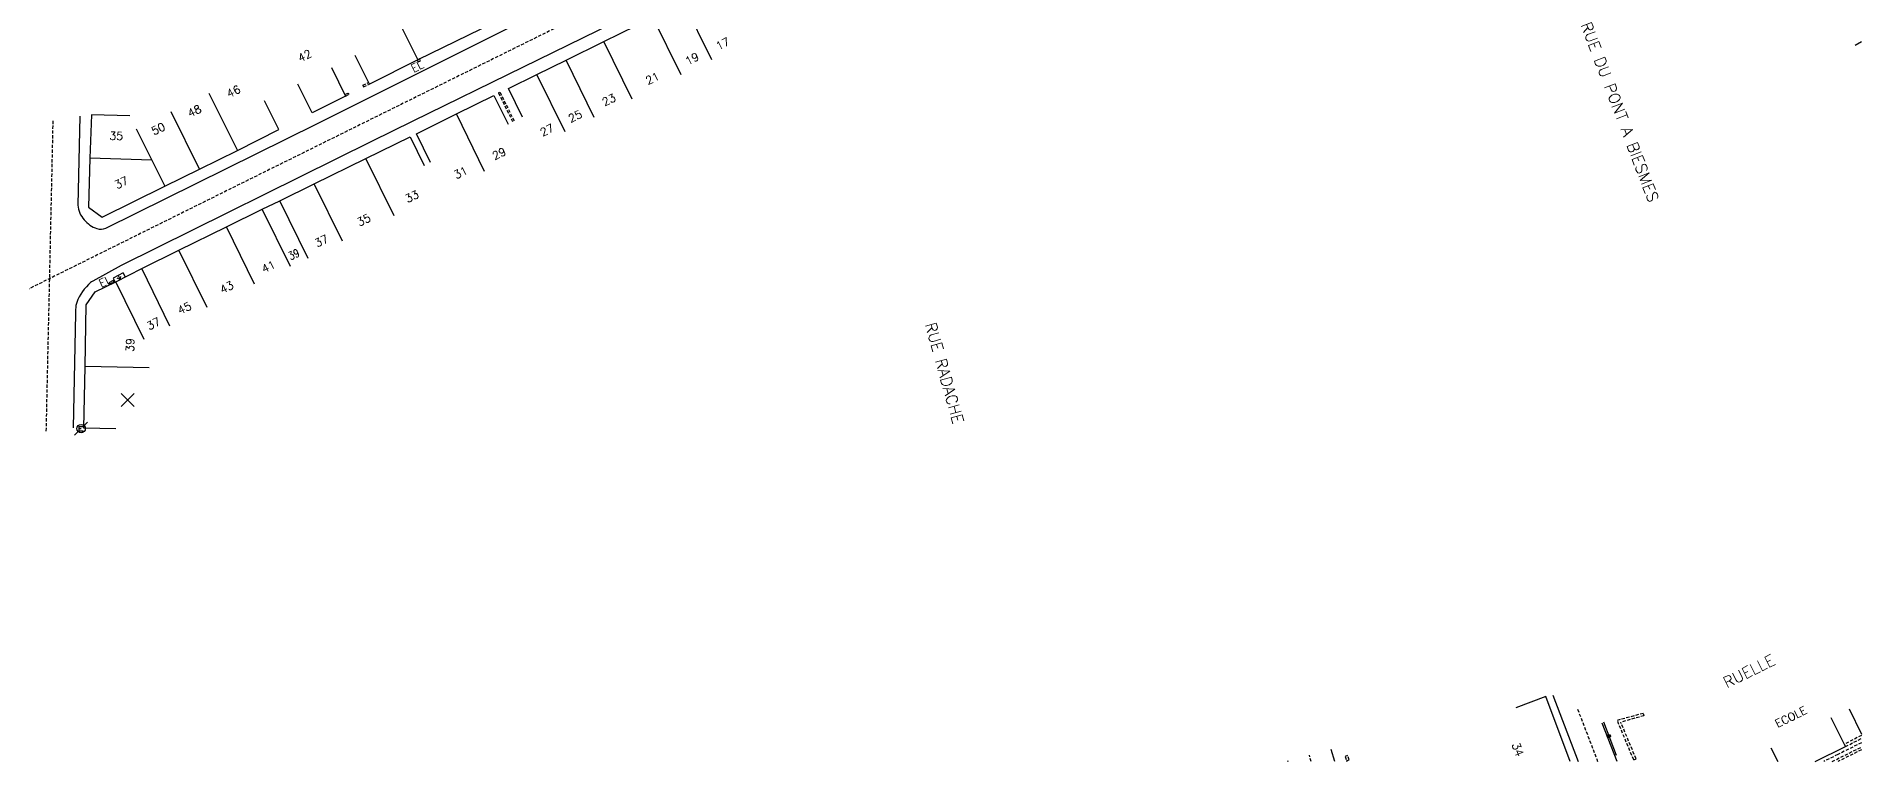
# Model space of a CAD drawing. Header units: millimetres. Extents: x 168000 to 169000, y 125999 to 127001.
# Drawn here: x 168714.9 to 169000, y 126000 to 126113.3 of the extents above; entities that cross this region are included whole.
import ezdxf
from ezdxf.enums import TextEntityAlignment as Align

# ---------------------------------------------------------------- set-up
doc = ezdxf.new("R2010")
doc.units = ezdxf.units.MM
doc.linetypes.add('DASHED', pattern=[0.75, 0.5, -0.25])
doc.layers.get('0').update_dxf_attribs({"linetype": 'CONTINUOUS'})
for name, color, linetype in [('W0001', 6, 'DASHED'), ('W0008', 7, 'CONTINUOUS'), ('W0100', 7, 'CONTINUOUS'), ('W0112', 1, 'DASHED'), ('W0322', 7, 'CONTINUOUS'), ('W0471', 7, 'CONTINUOUS'), ('W0984', 7, 'CONTINUOUS'), ('W0989', 7, 'CONTINUOUS'), ('W0991', 7, 'CONTINUOUS'), ('W1102', 7, 'CONTINUOUS')]:
    doc.layers.add(name, color=color, linetype=linetype)
doc.styles.get("Standard").update_dxf_attribs({"font": 'romans.shx', "width": 0.85})

# ---------------------------------------------------------------- blocks, each defined once
blk = doc.blocks.new('t991o')
at = {"color": 0, "linetype": 'Continuous'}
for p, q in [((-1, 1), (1, -1)), ((-1, -1), (1, 1))]:
    blk.add_line(p, q, dxfattribs=at)
blk = doc.blocks.new('T471')
for p, q in [((-0.333334, 0.333334), (-0.333334, -0.333334)), ((-0.333334, 0.333334), (0.333334, 0.333334)), ((-0.333334, 0), (0, 0)), ((0.500001, 0.500001), (1.000002, 1.000002)), ((-0.500001, -0.500001), (-1.000002, -1.000002)), ((-0.333334, -0.333334), (0.333334, -0.333334))]:
    blk.add_line(p, q)
blk.add_ellipse((0, 0), major_axis=(0.471405, 0.471405), ratio=1, start_param=5.4977871438, end_param=11.780972451)
blk = doc.blocks.new('t322o')
at = {"color": 0, "linetype": 'Continuous'}
for radius in [0.25, 0.15]:
    blk.add_circle((0, 0), radius, dxfattribs=at)

msp = doc.modelspace()

# ---------------------------------------------------------------- linework, layer by layer
at = {"layer": 'W0001', "flags": 128}
for points in [[(168812.53, 126122.85), (168743.4, 126088.62), (168706.33, 126070.21), (168660.47, 126047.46), (168615.25, 126025.06), (168577.28, 126006.23), (168580.21, 126000)], [(168716.43, 126051.66), (168716.96, 126075.49), (168717.51, 126100.31)]]:
    msp.add_lwpolyline(points, dxfattribs=at)
at = {"layer": 'W0001'}
for points in [[(168955.65, 126008.18), (168958.64, 126000.38), (168958.77, 126000)], [(169000, 126002.93), (168996.29, 126001.09), (168994.09, 126000)], [(168914.03, 126000), (168913.75, 126000.98)]]:
    msp.add_lwpolyline(points, dxfattribs=at)
at = {"layer": 'W0008', "flags": 128}
for points in [[(168721.65, 126100.88), (168721.36, 126086.97, 0.1814), (168722.37, 126084.67, 0.1473), (168724.34, 126083.32, 0.184), (168725.72, 126083.35), (168758.68, 126099.68), (168767.12, 126103.89), (168794.29, 126117.48), (168810.91, 126125.75)], [(168814.14, 126119.96), (168790.92, 126108.55), (168773.71, 126100.07), (168767.22, 126096.9), (168728.11, 126077.55), (168723.69, 126075.1, 0.0755), (168723.04, 126074.55, 0.1475), (168721.06, 126071.28, 0.0356), (168720.99, 126070.05), (168720.61, 126052.16)]]:
    msp.add_lwpolyline(points, format="xyb", dxfattribs=at)
at = {"layer": 'W0008'}
for points in [[(168951.79, 126010.38), (168955.76, 126000)], [(168961.81, 126000), (168959.51, 126005.98)], [(168910.32, 126000.17), (168910.36, 126000)], [(168917.7, 126000), (168917.17, 126001.87)]]:
    msp.add_lwpolyline(points, dxfattribs=at)
at = {"layer": 'W0100'}
for p, q in [((168728.44, 126076.37), (168726.88, 126075.54)), ((168726.88, 126075.54), (168727.18, 126074.91)), ((168727.98, 126075.32), (168727.51, 126075.53)), ((168727.66, 126075.95), (168727.98, 126075.32)), ((168727.98, 126075.32), (168728.09, 126075.83)), ((168728.44, 126076.37), (168728.77, 126075.72))]:
    msp.add_line(p, q, dxfattribs=at)
at = {"layer": 'W0100', "flags": 128}
for points in [[(168789.43, 126122.59), (168791.65, 126118.11), (168786.24, 126115.4), (168774.48, 126109.68), (168766.9, 126105.89), (168764.69, 126110.37)], [(168790.84, 126100.71), (168788.63, 126105.2), (168793.07, 126107.41), (168797.63, 126109.61), (168803.53, 126112.52), (168811.18, 126116.3), (168815.98, 126118.65), (168820.72, 126120.98), (168822.93, 126116.49)], [(168760.98, 126108.5), (168763.19, 126104.01), (168757.95, 126101.41), (168755.73, 126105.89)], [(168723.47, 126101.09), (168723.25, 126094.32), (168723.02, 126086.67), (168725.16, 126085.08), (168734.94, 126089.93), (168740.38, 126092.59), (168746.3, 126095.52), (168752.76, 126098.81), (168750.54, 126103.28)], [(168776.45, 126093.62), (168774.25, 126098.11), (168780.5, 126101.22), (168786.36, 126104.09), (168788.57, 126099.6)], [(168727.3, 126052), (168722.3, 126052.1), (168722.49, 126061.75), (168722.67, 126071.39), (168724.06, 126073.43), (168727.3, 126074.97), (168731.34, 126077.04), (168737.16, 126079.93), (168744.57, 126083.57), (168750.15, 126086.34), (168752.93, 126087.63), (168758.27, 126090.32), (168766.35, 126094.26), (168773.26, 126097.66), (168775.46, 126093.17)]]:
    msp.add_lwpolyline(points, dxfattribs=at)
for points in [[(168774.51, 126109.36), (168774.88, 126109.54), (168774.75, 126109.81), (168774.38, 126109.63)], [(168726.88, 126075.18), (168726.18, 126074.83), (168726.31, 126074.56), (168727.01, 126074.91)]]:
    msp.add_lwpolyline(points, close=True, dxfattribs=at)
at = {"layer": 'W0100'}
for points in [[(168954.48, 126000), (168950.67, 126010.14), (168945.99, 126008.38)], [(168998.06, 126008.24), (169000, 126004.3)], [(168992.76, 126000), (168997.49, 126002.34), (168995.27, 126006.82)], [(168985.85, 126002.16), (168986.92, 126000)]]:
    msp.add_lwpolyline(points, dxfattribs=at)
at = {"layer": 'W0112'}
for p, q in [((168765.9, 126105.7), (168766.79, 126106.11)), ((168765.9, 126105.7), (168766, 126105.47)), ((168766, 126105.47), (168766.9, 126105.89)), ((168763.08, 126104.24), (168763.59, 126104.51)), ((168763.19, 126104.01), (168763.71, 126104.29)), ((168763.59, 126104.51), (168763.71, 126104.29)), ((168787.08, 126104.51), (168787.3, 126104.62)), ((168787.08, 126104.51), (168789.28, 126100.02)), ((168787.3, 126104.62), (168789.51, 126100.13)), ((168965.91, 126007.53), (168961.85, 126006.43)), ((168964.41, 126000.27), (168961.85, 126006.43)), ((168966.02, 126007.15), (168962.39, 126006.16)), ((168964.78, 126000.43), (168962.39, 126006.16)), ((168965.91, 126007.53), (168966.02, 126007.15)), ((168995.41, 126000), (169000, 126002.27)), ((168997.49, 126002.34), (169000, 126003.62)), ((168919.34, 126000.8), (168919.57, 126000.13)), ((168919.57, 126000.13), (168919.95, 126000.25)), ((168964.41, 126000.27), (168964.78, 126000.43))]:
    msp.add_line(p, q, dxfattribs=at)
for points in [[(169000, 126004.07), (168997.31, 126002.7), (168997.49, 126002.34)], [(168919.95, 126000.25), (168919.72, 126000.93), (168919.34, 126000.8)], [(169000, 126001.82), (168996.31, 126000)]]:
    msp.add_lwpolyline(points, dxfattribs=at)
at = {"layer": 'W0322'}
for p, q in [((168959.7, 126006.2), (168961.67, 126000.99)), ((168919.57, 126000.13), (168919.6, 126000))]:
    msp.add_line(p, q, dxfattribs=at)
at = {"layer": 'W1102'}
for p, q in [((168770.02, 126118.63), (168774.48, 126109.68)), ((168820.39, 126109.67), (168815.98, 126118.65)), ((168815.59, 126107.32), (168811.18, 126116.3)), ((168807.94, 126103.55), (168803.53, 126112.52)), ((169000, 126112.48), (168999.03, 126111.94)), ((168802.04, 126100.64), (168797.63, 126109.61)), ((168797.48, 126098.44), (168793.07, 126107.41)), ((168741.84, 126104.47), (168746.3, 126095.52)), ((168729.48, 126100.9), (168723.47, 126101.09)), ((168740.38, 126092.59), (168735.93, 126101.55)), ((168784.91, 126092.24), (168780.5, 126101.22)), ((168730.48, 126098.89), (168734.94, 126089.93)), ((168732.91, 126094), (168723.25, 126094.32)), ((168770.75, 126085.28), (168766.35, 126094.26)), ((168762.68, 126081.34), (168758.27, 126090.32)), ((168754.56, 126077.37), (168750.15, 126086.34)), ((168757.34, 126078.65), (168752.93, 126087.63)), ((168748.98, 126074.6), (168744.57, 126083.57)), ((168741.57, 126070.96), (168737.16, 126079.93)), ((168735.75, 126068.06), (168731.34, 126077.04)), ((168731.71, 126065.99), (168727.3, 126074.97)), ((168732.49, 126061.56), (168722.49, 126061.75))]:
    msp.add_line(p, q, dxfattribs=at)

# ---------------------------------------------------------------- block references
at = {"layer": 'W0322', "rotation": 290.7464998977906}
msp.add_blockref('t322o', (168960.54, 126003.98), dxfattribs=at)
at = {"layer": 'W0471'}
msp.add_blockref('T471', (168721.86, 126052.03), dxfattribs=at)
at = {"layer": 'W0991'}
msp.add_blockref('t991o', (168729.15, 126056.51), dxfattribs=at)

# ---------------------------------------------------------------- texts
at = {"layer": 'W0984'}
for s, rotation, p in [('EL', 26.5807, (168774.38, 126108.65)), ('EL', 25.7842, (168725.63, 126075.05)), ('ECOLE', 26.3098, (168988.97, 126006.98))]:
    msp.add_text(s, height=1.25, rotation=rotation, dxfattribs=at).set_placement(p, align=Align.MIDDLE)
at = {"layer": 'W0989'}
for s, rotation, p in [('RUE DU PONT A BIESMES', 290.9449, (168962.25, 126101.53)), ('RUE RADACHE', 285.6876, (168856.74, 126060.72)), ('RUELLE', 26.4471, (168982.43, 126014.12))]:
    msp.add_text(s, height=1.75, rotation=rotation, dxfattribs=at).set_placement(p, align=Align.MIDDLE)
at = {"layer": 'W0991'}
for s, rotation, p in [('42', 26.4023, (168756.79, 126110.32)), ('19', 26.0732, (168817.31, 126109.84)), ('17', 26.1831, (168822.1, 126112.19)), ('46', 26.946, (168745.68, 126104.74)), ('21', 26.3048, (168811.12, 126106.79)), ('48', 26.3284, (168739.57, 126101.68)), ('23', 26.2007, (168804.33, 126103.44)), ('50', 26.0463, (168733.93, 126098.9)), ('27', 26.4943, (168794.65, 126098.7)), ('25', 25.8088, (168799.05, 126100.86)), ('35', 358.1292, (168727.36, 126097.79)), ('29', 26.074, (168787.17, 126095.02)), ('37', 26.4242, (168728.16, 126090.49)), ('31', 26.4332, (168781.16, 126092.05)), ('33', 26.2291, (168773.56, 126088.33)), ('35', 26.0058, (168766.03, 126084.65)), ('37', 26.6958, (168759.42, 126081.38)), ('41', 26.4235, (168751.14, 126077.35)), ('43', 26.1741, (168744.62, 126074.12)), ('45', 26.4341, (168738.03, 126070.87)), ('37', 27.0923, (168733.19, 126068.44)), ('39', 88.9283, (168729.52, 126065.1)), ('34', 290.5779, (168946.3, 126001.89))]:
    msp.add_text(s, height=1.25, rotation=rotation, dxfattribs=at).set_placement(p, align=Align.MIDDLE)
at = {"layer": 'W0991', "width": 0.8}
msp.add_text('39', height=1.25, rotation=24.8167, dxfattribs=at).set_placement((168755.11, 126079.27), align=Align.MIDDLE)

doc.saveas('drawing.dxf')
